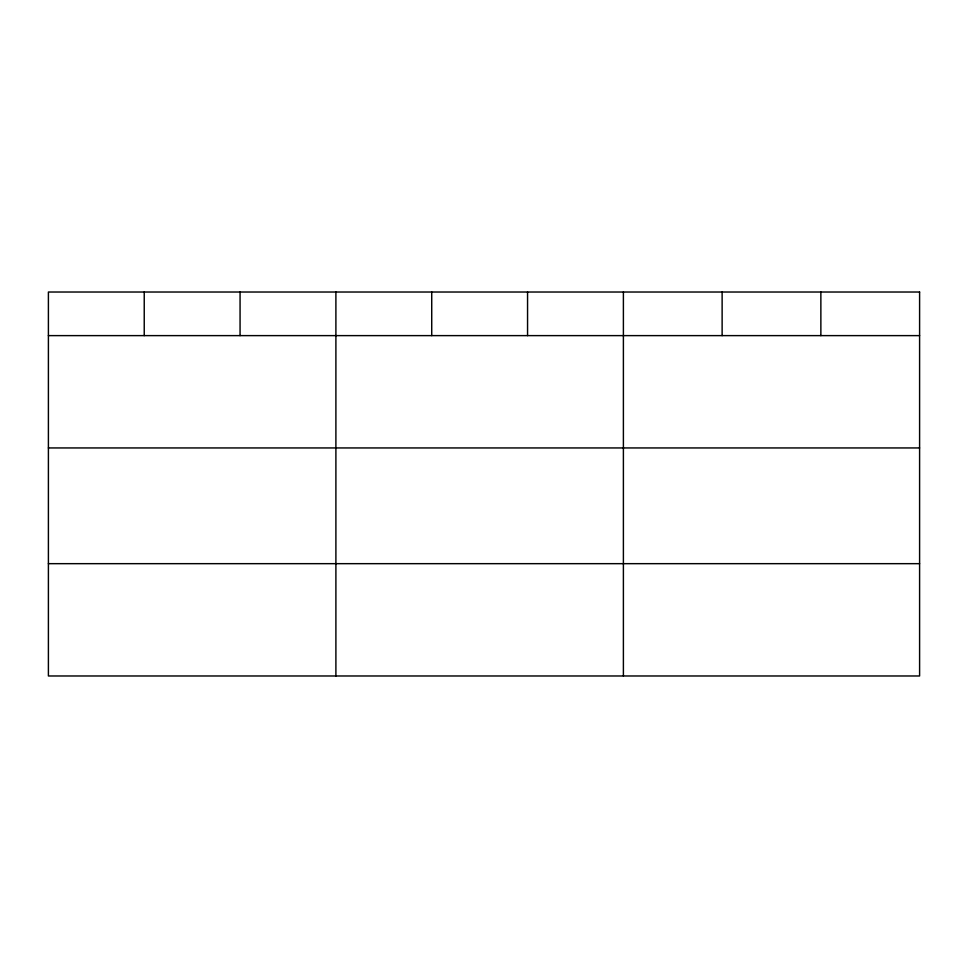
<?xml version="1.0" encoding="UTF-8"?>
<svg xmlns="http://www.w3.org/2000/svg" width="968" height="968" viewBox="0 0 968 968"><rect width="100%" height="100%" fill="white"/><g stroke="black" fill="none" stroke-linecap="round" stroke-linejoin="round"><path stroke-width="1.45" d="M48.4 335.618L919.6 335.618M48.4 447.942L919.6 447.942M48.4 563.666L919.6 563.666M820.864 292.021L820.864 335.618M722.128 292.021L722.128 335.618M623.392 292.021L623.392 675.979M527.56 292.021L527.56 335.618M431.728 292.021L431.728 335.618M335.896 292.021L335.896 675.979M240.064 292.021L240.064 335.618M144.232 292.021L144.232 335.618M919.6 292.021L48.4 292.021L48.4 675.979L919.6 675.979L919.6 292.021"/></g></svg>
